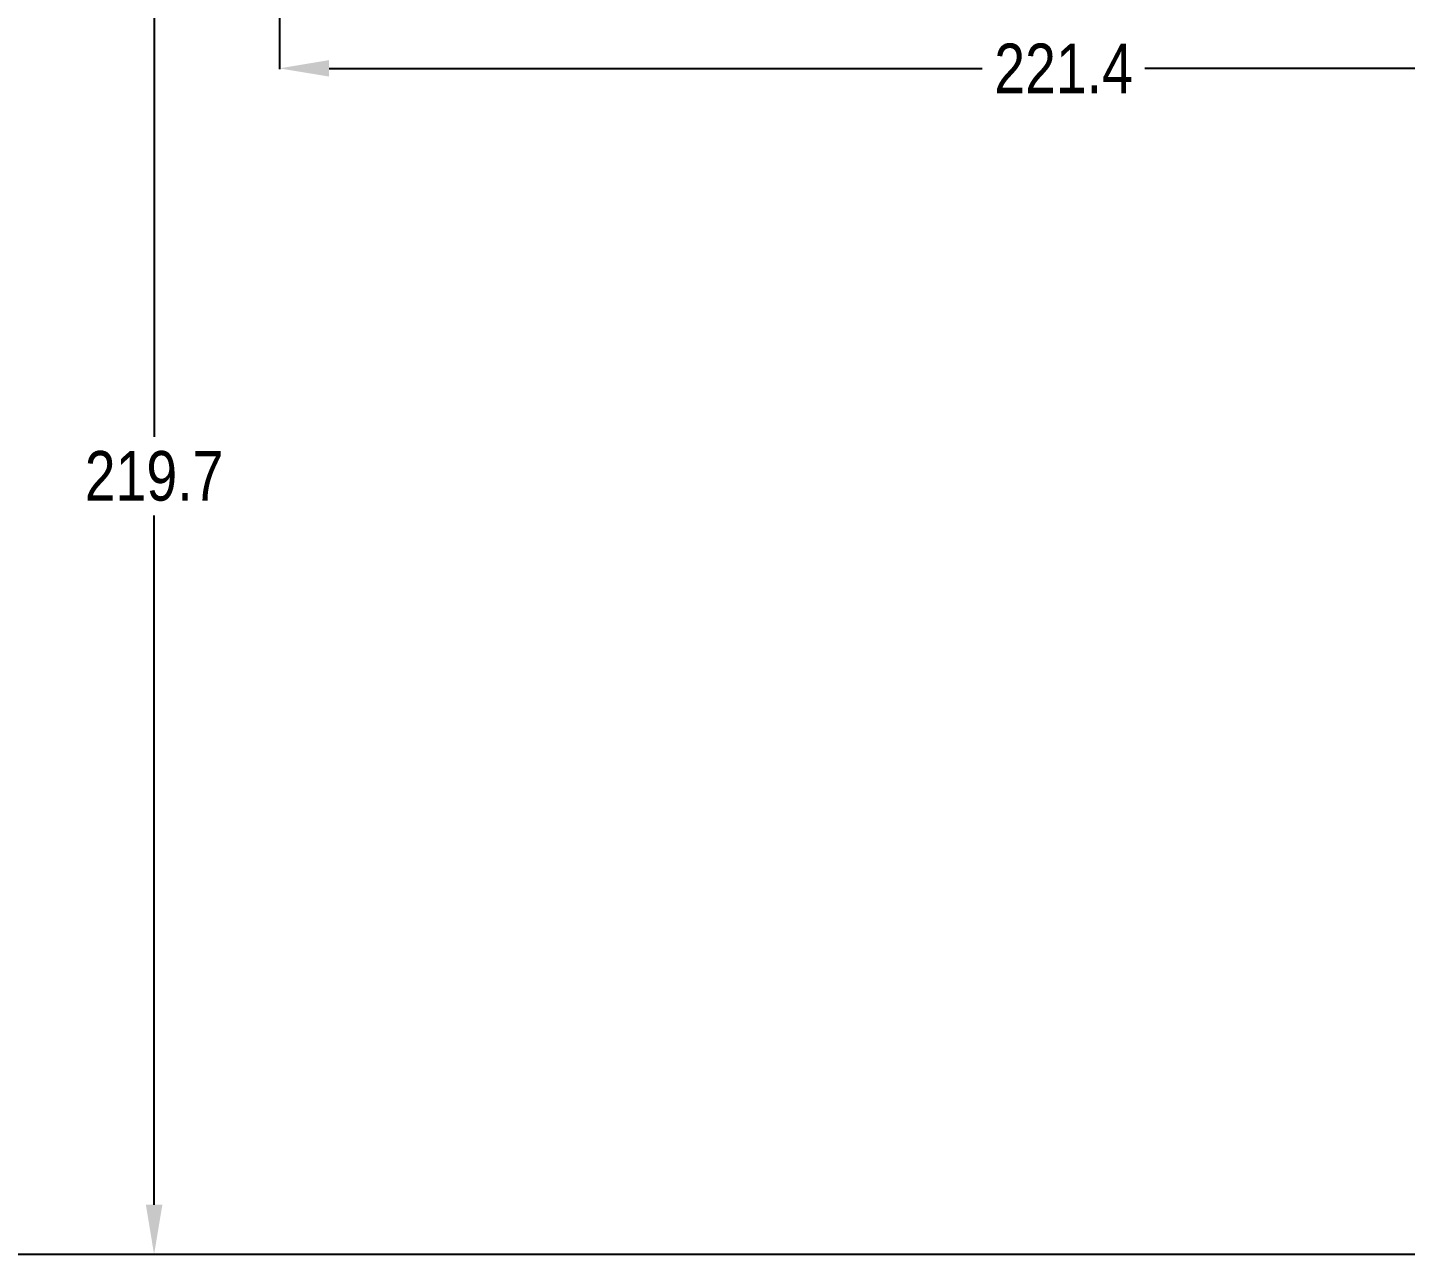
# Model space of a CAD drawing. Header units: inches. Extents: x 5272 to 5866, y 423 to 1263.
# Drawn here: x 5477.2 to 5671.7, y 668.2 to 841.4 of the extents above; entities that cross this region are included whole.
import ezdxf

# ---------------------------------------------------------------- set-up
doc = ezdxf.new("R2010")
doc.units = ezdxf.units.IN
doc.header["$LTSCALE"] = 4.84
doc.header["$MEASUREMENT"] = 0
doc.header["$PDMODE"] = 3
doc.header["$PDSIZE"] = 0.3125
doc.layers.get('Defpoints').update_dxf_attribs({"color": 3, "linetype": 'CONTINUOUS'})
doc.layers.add('DIM', color=3, linetype='CONTINUOUS', lineweight=9)
doc.styles.get("Standard").update_dxf_attribs({"font": 'arial.ttf', "width": 0.8})
doc.dimstyles.get("Standard").update_dxf_attribs({"dimtxt": 7, "dimasz": 7, "dimexe": 0.125, "dimexo": 0.0625, "dimgap": 0.09, "dimtad": 0, "dimtih": 1, "dimtoh": 1, "dimdec": 1, "dimzin": 4, "dimdsep": 46, "dimtxsty": 'Standard', "dimcen": 0.09, "dimclrd": 3, "dimclre": 3, "dimclrt": 4, "dimadec": 0, "dimazin": 0, "dimtp": 0.01, "dimtm": 0.01, "dimtfac": 1, "dimtdec": 1, "dimtofl": 0, "dimtmove": 0, "dimatfit": 3, "dimfxl": 1, "dimtolj": 1, "dimtzin": 4, "dimarcsym": 0})

# ---------------------------------------------------------------- blocks, each defined once
blk = doc.blocks.new('*D14')
at = {"layer": 'Defpoints', "color": 0, "transparency": 16777216}
for p in [(5512.74, 887.88), (5495.02, 668.18), (5708.28, 668.18)]:
    blk.add_point(p, dxfattribs=at)
at = {"layer": 'DIM', "color": 3, "lineweight": -2, "transparency": 16777216}
for p, q in [((5512.68, 887.88), (5494.9, 887.88)), ((5495.02, 880.88), (5495.02, 783.6)), ((5495.02, 675.18), (5495.02, 772.46)), ((5708.22, 668.18), (5494.9, 668.18))]:
    blk.add_line(p, q, dxfattribs=at)
at = {"layer": 'DIM', "color": 3, "transparency": 16777216}
for points in [[(5493.86, 880.88), (5496.19, 880.88), (5495.02, 887.88)], [(5493.86, 675.18), (5496.19, 675.18), (5495.02, 668.18)]]:
    blk.add_solid(points, dxfattribs=at)
at = {"layer": 'DIM', "color": 4, "transparency": 16777216, "insert": (5495.02, 778.03), "char_height": 7, "attachment_point": 5}
blk.add_mtext('\\A1;219.7', dxfattribs=at)
blk = doc.blocks.new('*D15')
at = {"layer": 'Defpoints', "color": 0, "transparency": 16777216}
for p in [(5512.74, 887.88), (5734.13, 835.59), (5734.13, 835.47)]:
    blk.add_point(p, dxfattribs=at)
at = {"layer": 'DIM', "color": 3, "lineweight": -2, "transparency": 16777216}
for p, q in [((5512.74, 887.82), (5512.74, 835.47)), ((5519.74, 835.59), (5611.95, 835.59)), ((5727.13, 835.59), (5634.92, 835.59)), ((5734.13, 835.53), (5734.13, 835.72))]:
    blk.add_line(p, q, dxfattribs=at)
at = {"layer": 'DIM', "color": 3, "transparency": 16777216}
for points in [[(5519.74, 836.76), (5519.74, 834.43), (5512.74, 835.59)], [(5727.13, 836.76), (5727.13, 834.43), (5734.13, 835.59)]]:
    blk.add_solid(points, dxfattribs=at)
at = {"layer": 'DIM', "color": 4, "transparency": 16777216, "insert": (5623.44, 835.59), "char_height": 7, "attachment_point": 5}
blk.add_mtext('\\A1;221.4', dxfattribs=at)
blk = doc.blocks.new('*D19')
at = {"layer": 'Defpoints', "color": 0, "transparency": 16777216}
for p in [(5635.04, 1076.67), (5466.76, 668.18), (5495.02, 668.18)]:
    blk.add_point(p, dxfattribs=at)
at = {"layer": 'DIM', "color": 3, "lineweight": -2, "transparency": 16777216}
for p, q in [((5634.98, 1076.67), (5466.64, 1076.67)), ((5466.76, 1069.67), (5466.76, 878)), ((5466.76, 675.18), (5466.76, 866.85)), ((5494.96, 668.18), (5466.64, 668.18))]:
    blk.add_line(p, q, dxfattribs=at)
at = {"layer": 'DIM', "color": 3, "transparency": 16777216}
for points in [[(5465.6, 1069.67), (5467.93, 1069.67), (5466.76, 1076.67)], [(5465.6, 675.18), (5467.93, 675.18), (5466.76, 668.18)]]:
    blk.add_solid(points, dxfattribs=at)
at = {"layer": 'DIM', "color": 4, "transparency": 16777216, "insert": (5466.76, 872.43), "char_height": 7, "attachment_point": 5}
blk.add_mtext('\\A1;408.5', dxfattribs=at)

msp = doc.modelspace()

# ---------------------------------------------------------------- dimensions: what is measured, and where the dimension line sits
at = {"layer": 'DIM'}
for base, p1, p2, picture, middle in [((5466.764, 668.178), (5635.043, 1076.674), (5495.023, 668.178), '*D19', (5466.764, 872.426)), ((5495.023, 668.178), (5512.741, 887.882), (5708.283, 668.178), '*D14', (5495.023, 778.03))]:
    dim = msp.add_linear_dim(base=base, p1=p1, p2=p2, angle=90, dimstyle='Standard', override={"dimgap": 2}, dxfattribs=at)
    dim.commit()
    dim.dimension.update_dxf_attribs({"geometry": picture, "text_midpoint": middle})
dim = msp.add_linear_dim(base=(5734.133, 835.593), p1=(5512.741, 887.882), p2=(5734.133, 835.468), dimstyle='Standard', override={"dimgap": 2}, dxfattribs=at)
dim.commit()
dim.dimension.update_dxf_attribs({"geometry": '*D15', "text_midpoint": (5623.437, 835.593)})

doc.saveas('drawing.dxf')
